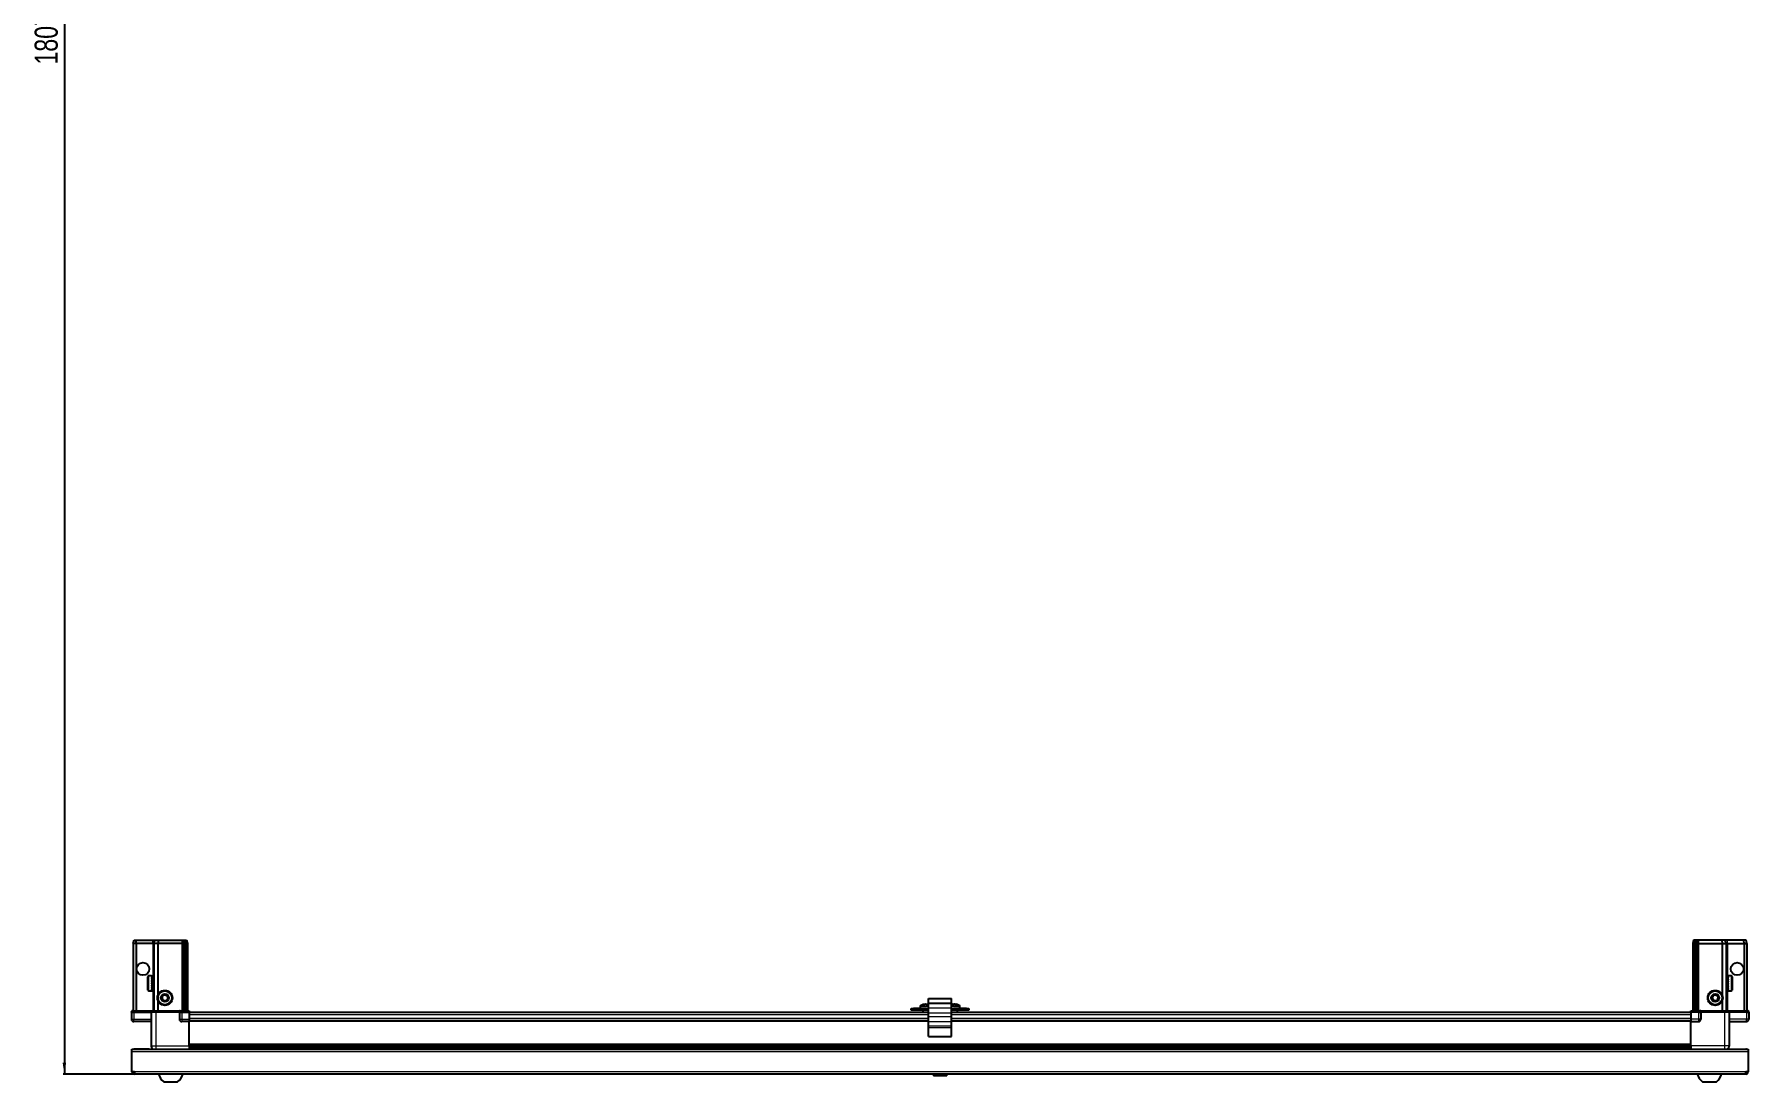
# Model space of a CAD drawing. Header units: millimetres. Extents: x 1256 to 6490, y -966 to 1998.
# Drawn here: x 1328 to 2812, y -966 to -59 of the extents above; entities that cross this region are included whole.
import ezdxf

# ---------------------------------------------------------------- set-up
doc = ezdxf.new("R2010")
doc.units = ezdxf.units.MM
doc.layers.add('FORMAT', color=7, linetype='Continuous')
doc.styles.add('SLDTEXTSTYLE0', font='TXT', dxfattribs={"width": 0.75})
doc.dimstyles.new('SLDDIMSTYLE0', dxfattribs={"dimtxt": 20, "dimasz": 10, "dimexe": 0, "dimexo": 0.0625, "dimgap": 5, "dimtad": 2, "dimdec": 1, "dimrnd": 1e-09, "dimzin": 12, "dimdsep": 46, "dimtxsty": 'SLDTEXTSTYLE0', "dimsah": 1, "dimcen": 0.09, "dimadec": 0, "dimazin": 3, "dimtfac": 1, "dimtofl": 0, "dimtmove": 0, "dimatfit": 3, "dimfxl": 0, "dimfrac": 2, "dimtolj": 1, "dimtzin": 12, "dimarcsym": 0})

# ---------------------------------------------------------------- blocks, each defined once
blk = doc.blocks.new('_D_9')
at = {"layer": 'FORMAT'}
for p, q in [((2106.7, 847.9), (1353.5, 847.9)), ((1354.5, 847.9), (1354.5, -959.1)), ((1415.1, -959.1), (1353.5, -959.1))]:
    blk.add_line(p, q, dxfattribs=at)
for points in [[(1354.5, 847.9), (1352.9, 837.9), (1356, 837.9)], [(1354.5, -959.1), (1356, -949.1), (1352.9, -949.1)]]:
    blk.add_solid(points, dxfattribs=at)
at = {"layer": 'FORMAT', "insert": (1328.7, -85.1), "char_height": 20, "attachment_point": 1, "rotation": 90, "style": 'SLDTEXTSTYLE0'}
blk.add_mtext('1807', dxfattribs=at)

msp = doc.modelspace()

# ---------------------------------------------------------------- linework, layer by layer
at = {"color": 7, "linetype": 'Continuous', "lineweight": 25}
for p, q in [((1413.99, -846.07), (1414.79, -843.07)), ((1414.79, -843.07), (1416.64, -843.07)), ((1416.49, -846.07), (1416.64, -843.07)), ((1416.64, -843.07), (1430.99, -843.07)), ((1430.99, -843.07), (1432.79, -843.07)), ((1431.99, -846.07), (1432.79, -843.07)), ((1432.79, -843.07), (1435.82, -843.07)), ((1435.82, -843.07), (1435.49, -846.07)), ((1435.82, -843.07), (1455.99, -843.07)), ((1455.99, -843.07), (1457.79, -843.07)), ((1457.79, -843.07), (1456.99, -846.07)), ((1457.79, -843.07), (1458.53, -843.07)), ((1458.53, -843.07), (1457.99, -846.07)), ((1458.53, -843.07), (1459.03, -843.07)), ((1459.03, -843.07), (1460.18, -843.07)), ((1459.03, -843.07), (1459.49, -846.07)), ((1460.18, -843.07), (1460.99, -846.07)), ((2764.79, -843.07), (2763.99, -846.07)), ((2765.94, -843.07), (2764.79, -843.07)), ((2765.94, -843.07), (2765.49, -846.07)), ((2766.44, -843.07), (2765.94, -843.07)), ((2766.44, -843.07), (2766.99, -846.07)), ((2767.18, -843.07), (2766.44, -843.07)), ((2767.18, -843.07), (2767.99, -846.07)), ((2768.99, -843.07), (2767.18, -843.07)), ((2789.16, -843.07), (2768.99, -843.07)), ((2789.16, -843.07), (2789.49, -846.07)), ((2792.18, -843.07), (2789.16, -843.07)), ((2792.99, -846.07), (2792.18, -843.07)), ((2793.99, -843.07), (2792.18, -843.07)), ((2808.33, -843.07), (2793.99, -843.07)), ((2808.49, -846.07), (2808.33, -843.07)), ((2810.18, -843.07), (2808.33, -843.07)), ((2810.99, -846.07), (2810.18, -843.07)), ((1413.99, -846.07), (1413.99, -904.37)), ((1416.49, -846.07), (1413.99, -846.07)), ((1430.99, -846.07), (1416.49, -846.07)), ((1416.49, -846.07), (1416.49, -904.37)), ((1431.99, -846.07), (1430.99, -846.07)), ((1435.49, -846.07), (1431.99, -846.07)), ((1431.99, -846.07), (1431.99, -904.37)), ((1455.99, -846.07), (1435.49, -846.07)), ((1435.49, -846.07), (1435.49, -890.57)), ((1456.99, -846.07), (1455.99, -846.07)), ((1457.99, -846.07), (1456.99, -846.07)), ((1456.99, -846.07), (1456.99, -904.37)), ((1459.49, -846.07), (1457.99, -846.07)), ((1457.99, -846.07), (1457.99, -904.37)), ((1460.99, -846.07), (1459.49, -846.07)), ((1459.49, -846.07), (1459.49, -904.37)), ((1460.99, -846.07), (1460.99, -904.37)), ((2763.99, -846.07), (2765.49, -846.07)), ((2763.99, -846.07), (2763.99, -904.37)), ((2765.49, -846.07), (2766.99, -846.07)), ((2765.49, -846.07), (2765.49, -904.37)), ((2766.99, -846.07), (2767.99, -846.07)), ((2766.99, -846.07), (2766.99, -904.37)), ((2767.99, -846.07), (2767.99, -904.37)), ((2767.99, -846.07), (2768.99, -846.07)), ((2768.99, -846.07), (2789.49, -846.07)), ((2789.49, -846.07), (2789.49, -890.57)), ((2789.49, -846.07), (2792.99, -846.07)), ((2792.99, -846.07), (2792.99, -904.37)), ((2792.99, -846.07), (2793.99, -846.07)), ((2793.99, -846.07), (2808.49, -846.07)), ((2808.49, -846.07), (2808.49, -904.37)), ((2808.49, -846.07), (2810.99, -846.07)), ((2810.99, -846.07), (2810.99, -904.37)), ((1426.79, -886.27), (1426.79, -874.87)), ((1429.99, -874.07), (1427.59, -874.07)), ((1429.99, -874.07), (1429.99, -874.08)), ((1429.99, -874.08), (1430.49, -874.08)), ((1429.99, -874.26), (1430.49, -874.26)), ((1429.99, -874.26), (1429.99, -874.48)), ((1429.99, -874.48), (1430.49, -874.48)), ((1429.99, -875.06), (1430.49, -875.06)), ((1429.99, -875.06), (1429.99, -875.48)), ((1429.99, -875.48), (1430.49, -875.48)), ((1430.49, -874.26), (1430.49, -874.08)), ((1430.49, -874.48), (1430.49, -874.26)), ((1430.49, -875.06), (1430.49, -874.48)), ((1430.49, -875.48), (1430.49, -875.06)), ((1430.49, -876.39), (1430.49, -875.48)), ((2797.39, -874.07), (2794.49, -874.07)), ((2794.99, -874.07), (2794.49, -874.07)), ((2794.49, -874.07), (2794.49, -874.12)), ((2794.49, -874.12), (2794.49, -874.4)), ((2794.99, -874.12), (2794.49, -874.12)), ((2794.99, -874.4), (2794.49, -874.4)), ((2794.49, -874.4), (2794.49, -874.68)), ((2794.99, -874.68), (2794.49, -874.68)), ((2794.49, -874.68), (2794.49, -875.34)), ((2794.99, -875.34), (2794.49, -875.34)), ((2794.49, -875.34), (2794.49, -875.81)), ((2794.99, -874.12), (2794.99, -874.07)), ((2794.99, -874.68), (2794.99, -874.4)), ((2794.99, -875.81), (2794.99, -875.34)), ((2798.19, -874.87), (2798.19, -886.27)), ((1427.59, -887.07), (1429.99, -887.07)), ((1429.99, -876.39), (1430.49, -876.39)), ((1429.99, -876.39), (1429.99, -876.98)), ((1429.99, -876.98), (1430.49, -876.98)), ((1429.99, -878.13), (1430.49, -878.13)), ((1429.99, -878.13), (1429.99, -878.83)), ((1429.99, -878.83), (1430.49, -878.83)), ((1429.99, -880.12), (1430.49, -880.12)), ((1429.99, -880.12), (1429.99, -880.85)), ((1429.99, -880.26), (1430.49, -880.26)), ((1429.99, -880.76), (1430.49, -880.76)), ((1429.99, -880.85), (1430.49, -880.85)), ((1429.99, -882.14), (1430.49, -882.14)), ((1429.99, -882.14), (1429.99, -882.85)), ((1429.99, -882.85), (1430.49, -882.85)), ((1429.99, -884.01), (1430.49, -884.01)), ((1429.99, -884.01), (1429.99, -884.62)), ((1429.99, -884.62), (1430.49, -884.62)), ((1429.99, -885.55), (1430.49, -885.55)), ((1429.99, -885.55), (1429.99, -885.99)), ((1429.99, -885.99), (1430.49, -885.99)), ((1429.99, -886.6), (1430.49, -886.6)), ((1429.99, -886.6), (1429.99, -886.83)), ((1429.99, -886.83), (1430.49, -886.83)), ((1429.99, -887.05), (1430.49, -887.05)), ((1429.99, -887.05), (1429.99, -887.07)), ((1429.99, -887.06), (1430.49, -887.06)), ((1430.59, -876.17), (1430.49, -876.17)), ((1430.49, -876.98), (1430.49, -876.39)), ((1430.49, -878.13), (1430.49, -876.98)), ((1430.49, -878.83), (1430.49, -878.13)), ((1430.49, -880.12), (1430.49, -878.83)), ((1430.49, -880.26), (1430.49, -880.12)), ((1430.49, -880.85), (1430.49, -880.76)), ((1430.49, -882.14), (1430.49, -880.85)), ((1430.49, -882.85), (1430.49, -882.14)), ((1430.49, -884.01), (1430.49, -882.85)), ((1430.49, -884.62), (1430.49, -884.01)), ((1430.49, -885.55), (1430.49, -884.62)), ((1430.49, -884.97), (1430.59, -884.97)), ((1430.49, -885.99), (1430.49, -885.55)), ((1430.49, -886.6), (1430.49, -885.99)), ((1430.49, -886.83), (1430.49, -886.6)), ((1430.49, -887.05), (1430.49, -886.83)), ((1430.49, -887.06), (1430.49, -887.05)), ((1430.59, -884.97), (1430.59, -876.17)), ((1431.47, -877.26), (1430.99, -876.57)), ((1430.99, -884.57), (1430.99, -876.57)), ((1430.99, -884.57), (1431.47, -883.88)), ((1431.96, -876.57), (1431.47, -877.26)), ((1431.47, -883.88), (1431.47, -877.26)), ((1431.47, -883.88), (1431.96, -884.57)), ((1431.99, -876.57), (1431.96, -876.57)), ((1431.96, -884.57), (1431.96, -876.57)), ((1431.96, -884.57), (1431.99, -884.57)), ((2793.02, -876.57), (2792.99, -876.57)), ((2792.99, -884.57), (2793.02, -884.57)), ((2793.5, -877.26), (2793.02, -876.57)), ((2793.02, -876.57), (2793.02, -884.57)), ((2793.02, -884.57), (2793.5, -883.88)), ((2793.99, -876.57), (2793.5, -877.26)), ((2793.5, -877.26), (2793.5, -883.88)), ((2793.5, -883.88), (2793.99, -884.57)), ((2793.99, -876.57), (2793.99, -884.57)), ((2794.49, -876.17), (2794.39, -876.17)), ((2794.39, -876.17), (2794.39, -884.97)), ((2794.39, -884.97), (2794.49, -884.97)), ((2794.49, -875.81), (2794.49, -876.79)), ((2794.99, -875.81), (2794.49, -875.81)), ((2794.99, -876.79), (2794.49, -876.79)), ((2794.49, -876.79), (2794.49, -877.41)), ((2794.49, -877.41), (2794.49, -878.61)), ((2794.99, -877.41), (2794.49, -877.41)), ((2794.99, -878.61), (2794.49, -878.61)), ((2794.49, -878.61), (2794.49, -879.24)), ((2794.99, -879.24), (2794.49, -879.24)), ((2794.49, -879.32), (2794.49, -880.62)), ((2794.99, -879.32), (2794.49, -879.32)), ((2794.99, -880.62), (2794.49, -880.62)), ((2794.99, -881.1), (2794.49, -881.1)), ((2794.49, -881.1), (2794.49, -881.36)), ((2794.49, -881.36), (2794.49, -882.62)), ((2794.99, -881.36), (2794.49, -881.36)), ((2794.99, -882.62), (2794.49, -882.62)), ((2794.49, -882.62), (2794.49, -883.31)), ((2794.49, -883.31), (2794.49, -884.43)), ((2794.99, -883.31), (2794.49, -883.31)), ((2794.99, -884.43), (2794.49, -884.43)), ((2794.49, -884.43), (2794.49, -885)), ((2794.49, -885), (2794.49, -885.86)), ((2794.99, -885), (2794.49, -885)), ((2794.99, -885.86), (2794.49, -885.86)), ((2794.49, -885.86), (2794.49, -886.25)), ((2794.49, -886.25), (2794.49, -886.77)), ((2794.99, -886.25), (2794.49, -886.25)), ((2794.99, -886.77), (2794.49, -886.77)), ((2794.49, -886.77), (2794.49, -886.95)), ((2794.49, -886.95), (2794.49, -887.07)), ((2794.99, -886.95), (2794.49, -886.95)), ((2794.49, -887.07), (2797.39, -887.07)), ((2794.99, -877.41), (2794.99, -876.79)), ((2794.99, -879.32), (2794.99, -878.61)), ((2794.99, -881.36), (2794.99, -880.62)), ((2794.99, -883.31), (2794.99, -882.62)), ((2794.99, -885), (2794.99, -884.43)), ((2794.99, -886.25), (2794.99, -885.86)), ((2794.99, -886.95), (2794.99, -886.77)), ((1412.99, -904.37), (1412.49, -905.24)), ((1412.49, -905.57), (1412.49, -905.24)), ((1414.49, -904.37), (1412.99, -904.37)), ((1414.49, -904.37), (1429.29, -904.37)), ((1429.29, -904.37), (1429.49, -904.37)), ((1429.49, -905.57), (1429.49, -904.37)), ((1429.49, -904.37), (1433.49, -904.37)), ((1433.49, -904.37), (1453.79, -904.37)), ((1435.49, -895.57), (1435.49, -904.37)), ((1453.79, -904.37), (1453.99, -904.37)), ((1453.99, -905.57), (1453.99, -904.37)), ((1454.67, -904.37), (1453.99, -904.37)), ((1454.67, -904.37), (1462.49, -904.37)), ((1462.49, -905.24), (1455.99, -905.24)), ((1462.49, -904.37), (1462.49, -905.24)), ((1462.49, -905.24), (1462.49, -905.24)), ((1462.49, -905.57), (1462.49, -905.24)), ((2087.49, -903.72), (2087.49, -902.22)), ((2087.49, -902.22), (2089.49, -902.22)), ((2089.49, -903.72), (2087.49, -903.72)), ((2089.49, -902.22), (2089.49, -903.72)), ((2100.74, -902.22), (2089.49, -902.22)), ((2100.74, -903.72), (2089.49, -903.72)), ((2095.24, -900.31), (2095.24, -902.22)), ((2097.49, -903.72), (2097.49, -905.72)), ((2100.74, -903.72), (2100.74, -902.22)), ((2100.74, -902.22), (2102.49, -902.22)), ((2102.49, -903.72), (2100.74, -903.72)), ((2101.16, -898.73), (2101.16, -898.74)), ((2102.49, -893.72), (2122.49, -893.72)), ((2102.49, -897.72), (2102.49, -893.72)), ((2102.49, -897.72), (2122.49, -897.72)), ((2102.49, -901.7), (2102.49, -897.72)), ((2102.49, -906.03), (2102.49, -901.7)), ((2122.49, -897.72), (2122.49, -893.72)), ((2122.49, -901.7), (2122.49, -897.72)), ((2122.49, -906.03), (2122.49, -901.7)), ((2122.49, -902.22), (2124.24, -902.22)), ((2124.24, -903.72), (2122.49, -903.72)), ((2124.24, -902.22), (2124.24, -903.72)), ((2135.49, -902.22), (2124.24, -902.22)), ((2135.49, -903.72), (2124.24, -903.72)), ((2126.16, -898.73), (2126.16, -898.74)), ((2127.49, -905.72), (2127.49, -903.72)), ((2129.74, -902.22), (2129.74, -900.31)), ((2135.49, -903.72), (2135.49, -902.22)), ((2135.49, -902.22), (2137.49, -902.22)), ((2137.49, -903.72), (2135.49, -903.72)), ((2137.49, -902.22), (2137.49, -903.72)), ((2762.49, -904.37), (2770.31, -904.37)), ((2762.49, -905.24), (2762.49, -904.37)), ((2768.99, -905.24), (2762.49, -905.24)), ((2762.49, -905.57), (2762.49, -905.24)), ((2770.99, -904.37), (2770.31, -904.37)), ((2770.99, -905.57), (2770.99, -904.37)), ((2770.99, -904.37), (2771.19, -904.37)), ((2771.19, -904.37), (2791.49, -904.37)), ((2789.49, -895.57), (2789.49, -904.37)), ((2791.49, -904.37), (2795.49, -904.37)), ((2795.49, -905.57), (2795.49, -904.37)), ((2795.49, -904.37), (2795.69, -904.37)), ((2795.69, -904.37), (2810.49, -904.37)), ((2811.99, -904.37), (2810.49, -904.37)), ((2812.49, -905.24), (2811.99, -904.37)), ((2812.49, -905.24), (2811.99, -904.37)), ((2812.49, -905.57), (2812.49, -905.24)), ((2812.49, -905.57), (2812.49, -905.24)), ((1412.49, -905.57), (1414.49, -905.57)), ((1412.49, -905.57), (1412.49, -911.57)), ((1429.29, -905.57), (1414.49, -905.57)), ((1414.49, -905.57), (1429.29, -905.57)), ((1429.49, -913.57), (1414.49, -913.57)), ((1429.49, -905.57), (1429.29, -905.57)), ((1433.49, -905.57), (1429.49, -905.57)), ((1429.49, -905.57), (1429.49, -934.57)), ((1453.79, -905.57), (1433.49, -905.57)), ((1453.99, -905.57), (1453.79, -905.57)), ((1453.99, -905.57), (1455.99, -905.57)), ((1453.99, -905.57), (1453.99, -911.57)), ((1462.49, -905.57), (1455.99, -905.57)), ((1455.99, -905.57), (1462.49, -905.57)), ((1462.49, -913.57), (1455.99, -913.57)), ((1462.49, -905.57), (1462.49, -905.57)), ((1462.49, -905.57), (1462.49, -911.57)), ((2102.49, -905.72), (1462.49, -905.72)), ((1462.49, -911.57), (1462.49, -913.57)), ((2102.49, -912.92), (1462.49, -912.92)), ((1462.49, -934.57), (1462.49, -913.57)), ((2102.49, -909.25), (2102.49, -906.03)), ((2102.49, -913.58), (2102.49, -909.25)), ((2102.49, -917.35), (2102.49, -913.58)), ((2102.49, -918.79), (2102.49, -917.35)), ((2102.49, -926.52), (2102.49, -918.79)), ((2762.49, -905.72), (2122.49, -905.72)), ((2122.49, -909.25), (2122.49, -906.03)), ((2122.49, -913.58), (2122.49, -909.25)), ((2762.49, -912.92), (2122.49, -912.92)), ((2122.49, -917.35), (2122.49, -913.58)), ((2122.49, -918.79), (2122.49, -917.35)), ((2122.49, -926.52), (2122.49, -918.79)), ((2768.99, -905.57), (2762.49, -905.57)), ((2762.49, -905.57), (2762.49, -911.57)), ((2762.49, -911.57), (2762.49, -913.57)), ((2762.49, -913.57), (2768.99, -913.57)), ((2762.49, -934.57), (2762.49, -913.57)), ((2768.99, -905.57), (2770.99, -905.57)), ((2770.99, -905.57), (2768.99, -905.57)), ((2771.19, -905.57), (2770.99, -905.57)), ((2770.99, -905.57), (2770.99, -911.57)), ((2791.49, -905.57), (2771.19, -905.57)), ((2795.49, -905.57), (2791.49, -905.57)), ((2795.69, -905.57), (2795.49, -905.57)), ((2795.49, -905.57), (2795.49, -934.57)), ((2795.49, -913.57), (2810.49, -913.57)), ((2810.49, -905.57), (2795.69, -905.57)), ((2810.49, -905.57), (2812.49, -905.57)), ((2812.49, -905.57), (2812.49, -905.57)), ((2812.49, -905.57), (2812.49, -911.57)), ((2102.49, -926.52), (2122.49, -926.52)), ((1412.99, -939.67), (1412.99, -937.57)), ((1412.99, -937.57), (2811.99, -937.57)), ((1412.99, -956.97), (1412.99, -939.67)), ((1427.99, -937.47), (1415.09, -937.47)), ((1427.99, -937.47), (1427.99, -937.57)), ((1462.49, -935.59), (2762.49, -935.59)), ((1462.49, -935.63), (2762.49, -935.63)), ((1486.37, -937.42), (1462.49, -937.42)), ((1480.99, -937.57), (1480.99, -937.42)), ((1481.03, -937.57), (1481.03, -937.42)), ((1481.3, -937.57), (1481.3, -937.42)), ((1481.56, -937.57), (1481.56, -937.42)), ((1482.21, -937.57), (1482.21, -937.42)), ((1482.67, -937.57), (1482.67, -937.42)), ((1483.64, -937.57), (1483.64, -937.42)), ((1484.26, -937.57), (1484.26, -937.42)), ((1485.45, -937.57), (1485.45, -937.42)), ((1486.11, -937.57), (1486.11, -937.42)), ((1486.16, -937.57), (1486.16, -937.42)), ((1487.45, -937.42), (1486.37, -937.42)), ((1488.19, -937.42), (1487.45, -937.42)), ((1487.45, -937.57), (1487.45, -937.42)), ((1487.45, -937.42), (1487.45, -937.42)), ((1487.47, -937.57), (1487.47, -937.42)), ((1487.96, -937.57), (1487.96, -937.42)), ((1488.19, -937.57), (1488.19, -937.42)), ((1488.61, -937.42), (1488.19, -937.42)), ((1488.19, -937.42), (1488.19, -937.42)), ((2736.37, -937.42), (1488.61, -937.42)), ((1489.46, -937.57), (1489.46, -937.42)), ((1490.15, -937.57), (1490.15, -937.42)), ((1491.28, -937.57), (1491.28, -937.42)), ((1491.86, -937.57), (1491.86, -937.42)), ((1492.73, -937.57), (1492.73, -937.42)), ((1493.13, -937.57), (1493.13, -937.42)), ((1493.66, -937.57), (1493.66, -937.42)), ((1493.85, -937.57), (1493.85, -937.42)), ((1493.99, -937.57), (1493.99, -937.42)), ((2730.99, -937.57), (2730.99, -937.42)), ((2731.16, -937.57), (2731.16, -937.42)), ((2731.37, -937.57), (2731.37, -937.42)), ((2731.93, -937.57), (2731.93, -937.42)), ((2732.35, -937.57), (2732.35, -937.42)), ((2733.25, -937.57), (2733.25, -937.42)), ((2733.83, -937.57), (2733.83, -937.42)), ((2734.98, -937.57), (2734.98, -937.42)), ((2735.67, -937.57), (2735.67, -937.42)), ((2736.95, -937.42), (2736.37, -937.42)), ((2736.95, -937.57), (2736.95, -937.42)), ((2736.96, -937.42), (2736.95, -937.42)), ((2737.69, -937.42), (2736.96, -937.42)), ((2737.13, -937.57), (2737.13, -937.42)), ((2737.63, -937.57), (2737.63, -937.42)), ((2737.69, -937.57), (2737.69, -937.42)), ((2738.61, -937.42), (2737.69, -937.42)), ((2737.69, -937.42), (2737.69, -937.42)), ((2762.49, -937.42), (2738.61, -937.42)), ((2738.98, -937.57), (2738.98, -937.42)), ((2739.69, -937.57), (2739.69, -937.42)), ((2740.86, -937.57), (2740.86, -937.42)), ((2741.47, -937.57), (2741.47, -937.42)), ((2742.41, -937.57), (2742.41, -937.42)), ((2742.86, -937.57), (2742.86, -937.42)), ((2743.48, -937.57), (2743.48, -937.42)), ((2743.73, -937.57), (2743.73, -937.42)), ((2743.97, -937.57), (2743.97, -937.42)), ((2743.99, -937.57), (2743.99, -937.42)), ((2796.99, -937.47), (2796.99, -937.57)), ((2796.99, -937.47), (2809.89, -937.47)), ((2811.99, -937.57), (2811.99, -939.67)), ((2811.99, -939.67), (2811.99, -956.97)), ((1415.09, -956.97), (1412.99, -956.97)), ((1415.09, -956.97), (1415.09, -959.07)), ((2809.89, -959.07), (1415.09, -959.07)), ((2107.69, -959.07), (2106.7, -960.05)), ((2106.7, -960.05), (2106.7, -960.57)), ((2118.27, -960.05), (2106.7, -960.05)), ((2118.27, -960.57), (2106.7, -960.57)), ((2118.27, -960.05), (2117.29, -959.07)), ((2118.27, -960.57), (2118.27, -960.05)), ((2811.99, -956.97), (2809.89, -956.97)), ((2809.89, -959.07), (2809.89, -956.97)), ((1440.49, -965.67), (1452.49, -965.67)), ((2772.49, -965.67), (2784.49, -965.67))]:
    msp.add_line(p, q, dxfattribs=at)
at = {"color": 8, "linetype": 'Continuous', "lineweight": 18}
for p, q in [((1430.99, -846.07), (1430.99, -843.07)), ((1455.99, -843.07), (1455.99, -846.07)), ((2768.99, -843.07), (2768.99, -846.07)), ((2793.99, -846.07), (2793.99, -843.07)), ((1430.99, -846.07), (1430.99, -876.57)), ((1455.99, -846.07), (1455.99, -904.37)), ((2768.99, -846.07), (2768.99, -904.37)), ((2793.99, -846.07), (2793.99, -876.57)), ((1427.59, -887.07), (1427.59, -874.07)), ((2797.39, -874.07), (2797.39, -887.07)), ((1430.99, -884.57), (1430.99, -904.37)), ((2793.99, -884.57), (2793.99, -904.37)), ((1414.49, -905.57), (1414.49, -904.37)), ((1429.29, -905.57), (1429.29, -904.37)), ((1433.49, -905.57), (1433.49, -904.37)), ((1453.79, -905.57), (1453.79, -904.37)), ((1455.99, -905.57), (1455.99, -905.24)), ((1462.49, -905.57), (1462.49, -905.24)), ((2095.24, -900.31), (2099.99, -900.31)), ((2095.43, -899.94), (2099.99, -899.94)), ((2099.99, -899.94), (2102.49, -899.94)), ((2099.99, -900.31), (2102.49, -900.31)), ((2102.49, -901.7), (2122.49, -901.7)), ((2122.49, -899.94), (2124.99, -899.94)), ((2122.49, -900.31), (2124.99, -900.31)), ((2124.99, -899.94), (2129.54, -899.94)), ((2124.99, -900.31), (2129.74, -900.31)), ((2768.99, -905.57), (2768.99, -905.24)), ((2771.19, -904.37), (2771.19, -905.57)), ((2791.49, -905.57), (2791.49, -904.37)), ((2795.69, -904.37), (2795.69, -905.57)), ((2810.49, -905.57), (2810.49, -904.37)), ((1412.49, -911.57), (1414.49, -911.57)), ((1414.49, -905.57), (1414.49, -911.57)), ((1414.49, -911.57), (1429.49, -911.57)), ((1414.49, -913.57), (1414.49, -911.57)), ((1433.49, -905.57), (1433.49, -934.57)), ((1453.99, -911.57), (1455.99, -911.57)), ((1455.99, -905.57), (1455.99, -911.57)), ((1455.99, -911.57), (1462.49, -911.57)), ((1455.99, -911.57), (1455.99, -913.57)), ((2102.49, -907.72), (1462.49, -907.72)), ((2102.49, -910.92), (1462.49, -910.92)), ((2102.49, -913.57), (1462.49, -913.57)), ((2102.49, -906.03), (2122.49, -906.03)), ((2102.49, -909.25), (2122.49, -909.25)), ((2102.49, -913.58), (2122.49, -913.58)), ((2102.49, -917.35), (2122.49, -917.35)), ((2102.49, -918.79), (2122.49, -918.79)), ((2762.49, -907.72), (2122.49, -907.72)), ((2762.49, -910.92), (2122.49, -910.92)), ((2762.49, -913.57), (2122.49, -913.57)), ((2768.99, -911.57), (2762.49, -911.57)), ((2768.99, -905.57), (2768.99, -911.57)), ((2770.99, -911.57), (2768.99, -911.57)), ((2768.99, -911.57), (2768.99, -913.57)), ((2791.49, -905.57), (2791.49, -934.57)), ((2810.49, -911.57), (2795.49, -911.57)), ((2810.49, -905.57), (2810.49, -911.57)), ((2812.49, -911.57), (2810.49, -911.57)), ((2810.49, -913.57), (2810.49, -911.57)), ((1433.49, -934.57), (1462.49, -934.57)), ((1462.49, -932.97), (2762.49, -932.97)), ((2762.49, -934.39), (1462.49, -934.39)), ((2791.49, -934.57), (2762.49, -934.57)), ((2811.99, -939.67), (1412.99, -939.67)), ((1415.09, -937.57), (1415.09, -937.47)), ((1462.49, -936.83), (2762.49, -936.83)), ((2809.89, -937.57), (2809.89, -937.47)), ((2809.89, -956.97), (1415.09, -956.97))]:
    msp.add_line(p, q, dxfattribs=at)
at = {"color": 7, "linetype": 'Continuous', "lineweight": 25, "flags": 128}
for points in [[(2102.49, -898.92), (2102.48, -898.92), (2102.17, -898.82)], [(2122.84, -898.81), (2122.52, -898.91), (2122.49, -898.92)], [(1415.09, -937.47), (1414.68, -937.51), (1414.45, -937.57)], [(2810.53, -937.57), (2810.3, -937.51), (2809.89, -937.47)]]:
    msp.add_lwpolyline(points, dxfattribs=at)
at = {"color": 7, "linetype": 'Continuous', "lineweight": 25}
for centre, radius in [((1422.49, -868.07), 5.5), ((2802.49, -868.07), 5.5), ((1441.49, -893.07), 6.5), ((1441.49, -893.07), 3.46), ((2783.49, -893.07), 6.5), ((2783.49, -893.07), 3.46)]:
    msp.add_circle(centre, radius, dxfattribs=at)
at = {"color": 8, "linetype": 'Continuous', "lineweight": 18}
for centre in [(1441.49, -893.07), (2783.49, -893.07)]:
    msp.add_circle(centre, 5.7, dxfattribs=at)
at = {"color": 7, "linetype": 'Continuous', "lineweight": 25}
for centre, radius, start, end in [((1427.59, -874.87), 0.8, 90, 180), ((2797.39, -874.87), 0.8, 360, 90), ((1427.59, -886.27), 0.8, 180, 270), ((1430.99, -876.17), 0.4, 180, 270), ((1430.99, -884.97), 0.4, 90, 180), ((2793.99, -876.17), 0.4, 270, 0), ((2793.99, -884.97), 0.4, 360, 90), ((2797.39, -886.27), 0.8, 270, 0), ((1441.49, -893.07), 2.5, 147.37605, 207.37605), ((1441.49, -893.07), 2.5, 207.37605, 267.37605), ((1441.49, -893.07), 2.5, 87.37605, 147.37605), ((1441.49, -893.07), 2.5, 267.37605, 327.37605), ((1441.49, -893.07), 2.5, 27.37605, 87.37605), ((1441.49, -893.07), 2.5, 327.37605, 27.37605), ((2095.69, -900.31), 0.45, 124.71791, 180), ((2099.99, -906.52), 8, 105.59831, 124.71791), ((2124.99, -906.52), 8, 55.28209, 74.20809), ((2129.29, -900.31), 0.45, 0, 55.28209), ((2783.49, -893.07), 2.5, 134.67671, 194.67671), ((2783.49, -893.07), 2.5, 194.67671, 254.67671), ((2783.49, -893.07), 2.5, 74.67671, 134.67671), ((2783.49, -893.07), 2.5, 254.67671, 314.67671), ((2783.49, -893.07), 2.5, 14.67671, 74.67671), ((2783.49, -893.07), 2.5, 314.67671, 14.67671), ((1414.49, -911.57), 2, 180, 270), ((1455.99, -911.57), 2, 180, 270), ((2768.99, -911.57), 2, 270, 0), ((2810.49, -911.57), 2, 270, 0), ((1415.09, -956.97), 2.1, 180, 270), ((1415.09, -956.97), 0.6, 180, 270), ((1447.51, -956.05), 11.91, 194.70035, 233.8734), ((1445.46, -956.05), 11.91, 306.1266, 345.29965), ((2779.51, -956.05), 11.91, 194.70035, 233.8734), ((2777.46, -956.05), 11.91, 306.1266, 345.29965), ((2809.89, -956.97), 2.1, 270, 0), ((2809.89, -956.97), 0.6, 270, 0)]:
    msp.add_arc(centre, radius, start, end, dxfattribs=at)
for centre, start_param, end_param in [((1455.99, -901.77), 2.4188584, 3.1415927), ((2768.99, -901.77), 3.1415927, 3.8643269)]:
    msp.add_ellipse(centre, major_axis=(0, 3.46), ratio=0.5773503, start_param=start_param, end_param=end_param, dxfattribs=at)
for points, knots in [([(2780.7, -892.31), (2781.07, -891.94), (2781.76, -891.27), (2782.44, -890.59), (2782.76, -890.28)], [0, 0, 0, 0, 0.5346859, 1, 1, 1, 1]), ([(2782.76, -890.28), (2783.25, -890.41), (2784.18, -890.67), (2785.11, -890.92), (2785.54, -891.04)], [0, 0, 0, 0, 0.5346859, 1, 1, 1, 1]), ([(1438.6, -892.94), (1438.88, -892.5), (1439.4, -891.69), (1439.92, -890.88), (1440.16, -890.51)], [0, 0, 0, 0, 0.5346859, 1, 1, 1, 1]), ([(1439.93, -895.5), (1439.87, -895.39), (1439.6, -894.86), (1439.14, -893.97), (1438.76, -893.24), (1438.6, -892.94)], [0, 0, 0, 0, 0.1331247, 0.6370994, 1, 1, 1, 1]), ([(1442.82, -895.63), (1442.3, -895.61), (1441.34, -895.56), (1440.38, -895.52), (1439.93, -895.5)], [0, 0, 0, 0, 0.5346859, 1, 1, 1, 1]), ([(1440.16, -890.51), (1440.68, -890.53), (1441.64, -890.57), (1442.6, -890.62), (1443.04, -890.64)], [0, 0, 0, 0, 0.5346859, 1, 1, 1, 1]), ([(1444.37, -893.2), (1444.09, -893.64), (1443.57, -894.45), (1443.06, -895.26), (1442.82, -895.63)], [0, 0, 0, 0, 0.5346859, 1, 1, 1, 1]), ([(1443.04, -890.64), (1443.2, -890.94), (1443.58, -891.67), (1444.04, -892.56), (1444.31, -893.09), (1444.37, -893.2)], [0, 0, 0, 0, 0.3629006, 0.8668753, 1, 1, 1, 1]), ([(2102.24, -898.84), (2102.24, -898.84), (2102.24, -898.84), (2102.21, -898.83), (2102.09, -898.8), (2101.83, -898.73), (2101.52, -898.68), (2101.29, -898.66), (2101.15, -898.67), (2101.16, -898.74), (2101.17, -898.8), (2101.16, -898.83), (2101.14, -898.84), (2101.12, -898.84), (2101.11, -898.84), (2101.08, -898.84), (2101.03, -898.83), (2100.82, -898.78), (2100.56, -898.71), (2100.2, -898.66), (2099.88, -898.66), (2099.5, -898.69), (2099.2, -898.76), (2098.97, -898.83), (2098.9, -898.84), (2098.88, -898.84), (2098.86, -898.84), (2098.84, -898.84), (2098.82, -898.83), (2098.8, -898.79), (2098.83, -898.71), (2098.79, -898.66), (2098.59, -898.66), (2098.29, -898.71), (2098, -898.77), (2097.8, -898.83), (2097.75, -898.84), (2097.75, -898.84)], [0, 0, 0, 0, 0.0028392, 0.0068323, 0.0178959, 0.0673466, 0.1262697, 0.1635381, 0.201111, 0.28293, 0.3109228, 0.3249617, 0.3307219, 0.3335843, 0.3364739, 0.3389857, 0.3437038, 0.3589427, 0.4317291, 0.4788261, 0.5135617, 0.5573693, 0.6405693, 0.6613161, 0.6651121, 0.6689448, 0.6715022, 0.6740537, 0.6785011, 0.6922047, 0.7560162, 0.8203204, 0.8585349, 0.9111231, 0.9690933, 0.9981781, 1, 1, 1, 1]), ([(2127.24, -898.84), (2127.24, -898.84), (2127.24, -898.84), (2127.21, -898.83), (2127.09, -898.8), (2126.83, -898.73), (2126.52, -898.68), (2126.29, -898.66), (2126.15, -898.67), (2126.16, -898.74), (2126.17, -898.8), (2126.16, -898.83), (2126.14, -898.84), (2126.12, -898.84), (2126.11, -898.84), (2126.08, -898.84), (2126.03, -898.83), (2125.82, -898.78), (2125.56, -898.71), (2125.2, -898.66), (2124.88, -898.66), (2124.5, -898.69), (2124.2, -898.76), (2123.97, -898.83), (2123.9, -898.84), (2123.88, -898.84), (2123.86, -898.84), (2123.84, -898.84), (2123.82, -898.83), (2123.8, -898.79), (2123.83, -898.71), (2123.79, -898.66), (2123.59, -898.66), (2123.29, -898.71), (2123, -898.77), (2122.8, -898.83), (2122.75, -898.84), (2122.75, -898.84)], [0, 0, 0, 0, 0.0028392, 0.0068323, 0.0178959, 0.0673466, 0.1262697, 0.1635381, 0.201111, 0.28293, 0.3109228, 0.3249617, 0.3307219, 0.3335843, 0.3364739, 0.3389857, 0.3437038, 0.3589427, 0.4317291, 0.4788261, 0.5135617, 0.5573693, 0.6405693, 0.6613161, 0.6651121, 0.6689448, 0.6715022, 0.6740537, 0.6785011, 0.6922047, 0.7560162, 0.8203204, 0.8585349, 0.9111231, 0.9690933, 0.9981781, 1, 1, 1, 1]), ([(2781.44, -895.1), (2781.35, -894.77), (2781.14, -893.97), (2780.89, -893.01), (2780.74, -892.43), (2780.7, -892.31)], [0, 0, 0, 0, 0.3629006, 0.8668753, 1, 1, 1, 1]), ([(2784.22, -895.86), (2783.72, -895.73), (2782.79, -895.47), (2781.87, -895.22), (2781.44, -895.1)], [0, 0, 0, 0, 0.5346859, 1, 1, 1, 1]), ([(2786.27, -893.83), (2785.91, -894.19), (2785.22, -894.87), (2784.54, -895.55), (2784.22, -895.86)], [0, 0, 0, 0, 0.5346859, 1, 1, 1, 1]), ([(2785.54, -891.04), (2785.57, -891.16), (2785.72, -891.74), (2785.98, -892.7), (2786.19, -893.5), (2786.27, -893.83)], [0, 0, 0, 0, 0.1331247, 0.6370994, 1, 1, 1, 1]), ([(1429.49, -934.57), (1429.54, -935.01), (1429.61, -935.69), (1430.04, -936.5), (1430.5, -937.05), (1430.9, -937.42), (1431.16, -937.55), (1431.21, -937.57)], [0, 0, 0, 0, 0.3630185, 0.5584377, 0.7580039, 0.9575702, 1, 1, 1, 1]), ([(1462.49, -934.57), (1462.49, -934.96), (1462.49, -935.76), (1462.49, -936.77), (1462.49, -937.4), (1462.49, -937.56), (1462.49, -937.57)], [0, 0, 0, 0, 0.3255201, 0.6510403, 0.9765604, 1, 1, 1, 1]), ([(2762.49, -934.57), (2762.49, -934.96), (2762.49, -935.76), (2762.49, -936.77), (2762.49, -937.4), (2762.49, -937.56), (2762.49, -937.57)], [0, 0, 0, 0, 0.3255201, 0.6510403, 0.9765604, 1, 1, 1, 1]), ([(2795.49, -934.57), (2795.44, -935.01), (2795.37, -935.69), (2794.93, -936.5), (2794.48, -937.05), (2794.07, -937.42), (2793.81, -937.55), (2793.77, -937.57)], [0, 0, 0, 0, 0.3630185, 0.5584377, 0.7580039, 0.9575702, 1, 1, 1, 1])]:
    msp.add_open_spline(points, degree=3, knots=knots, dxfattribs=at)
at = {"color": 8, "linetype": 'Continuous', "lineweight": 18}
for points in [[(1429.49, -934.57), (1429.55, -934.57), (1429.67, -934.57), (1430.59, -934.57), (1431.92, -934.57), (1432.96, -934.57), (1433.49, -934.57)], [(2795.49, -934.57), (2795.43, -934.57), (2795.31, -934.57), (2794.38, -934.57), (2793.06, -934.57), (2792.01, -934.57), (2791.49, -934.57)]]:
    msp.add_open_spline(points, degree=3, dxfattribs=at)
for points in [[(1433.49, -934.57), (1433.49, -935.01), (1433.49, -935.69), (1433.49, -936.5), (1433.49, -937.05), (1433.49, -937.42), (1433.49, -937.55), (1433.49, -937.57)], [(2791.49, -934.57), (2791.49, -935.01), (2791.49, -935.69), (2791.49, -936.5), (2791.49, -937.05), (2791.49, -937.42), (2791.49, -937.55), (2791.49, -937.57)]]:
    msp.add_open_spline(points, degree=3, knots=[0, 0, 0, 0, 0.3630185, 0.5584377, 0.7580039, 0.9575702, 1, 1, 1, 1], dxfattribs=at)

# ---------------------------------------------------------------- dimensions: what is measured, and where the dimension line sits
at = {"layer": 'FORMAT'}
dim = msp.add_linear_dim(base=(1354.49, -959.07), p1=(2106.7, 847.93), p2=(1415.09, -959.07), angle=90, dimstyle='SLDDIMSTYLE0', dxfattribs=at)
dim.commit()
dim.dimension.update_dxf_attribs({"geometry": '_D_9', "text_midpoint": (1354.49, -55.57), "dimtype": 160})

doc.saveas('drawing.dxf')
